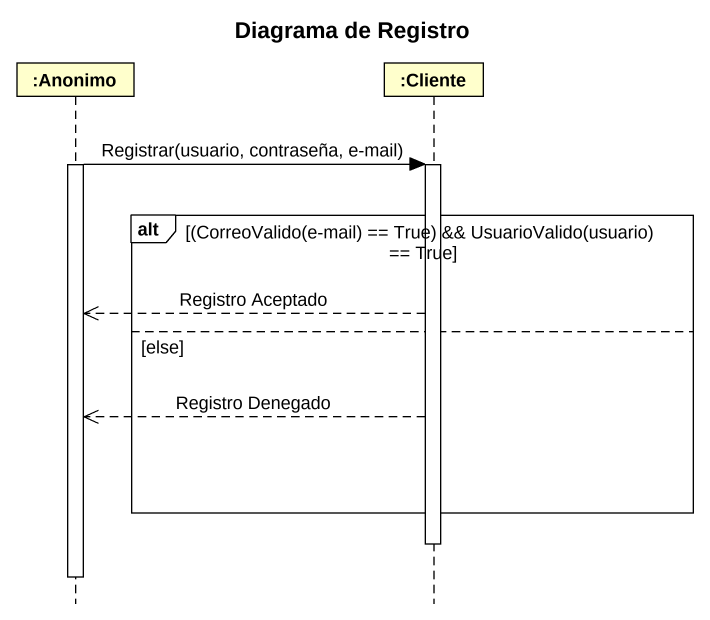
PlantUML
@startuml
title Diagrama de Registro
hide footbox
participant ":Anonimo" as Anonimo
participant ":Cliente" as Cliente

activate Anonimo
Anonimo -> Cliente : Registrar(usuario, contraseña, e-mail)
activate Cliente
alt (CorreoValido(e-mail) == True) && UsuarioValido(usuario) == True
  Cliente -->> Anonimo : Registro Aceptado
else else
  Cliente -->> Anonimo : Registro Denegado
end
deactivate Cliente
deactivate Anonimo
@enduml
